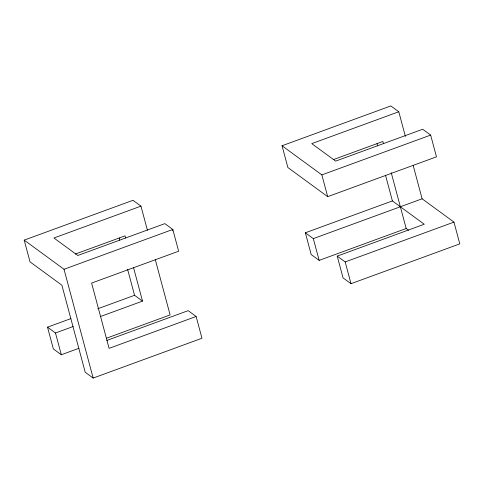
<?xml version="1.0" encoding="UTF-8"?>
<svg xmlns="http://www.w3.org/2000/svg" width="484" height="484" viewBox="0 0 484 484"><rect width="100%" height="100%" fill="white"/><g stroke="black" fill="none" stroke-linecap="round" stroke-linejoin="round"><path stroke-width="0.73" d="M172.619 230.904L172.812 229.458L164.85 223.626L77.815 255.485L53.924 237.995L140.959 206.136L147.414 230.233M106.813 340.44L188.167 310.661L196.135 316.488L201.961 338.249L93.17 378.071L85.208 372.238L61.885 285.203L30.032 261.886L24.2 240.124L132.991 200.303L140.959 206.136M398.792 111.762L311.756 143.615L335.654 161.105L422.683 129.252L430.651 135.084L436.477 156.84L327.686 196.661L287.865 167.512L282.039 145.751L390.83 105.929L398.792 111.762L405.398 136.421M75.365 254.039L125.029 235.859L125.61 238.037M333.198 159.666L382.862 141.485L383.449 143.657M24.2 240.124L64.021 269.279L172.812 229.458L178.644 251.214L91.609 283.073L109.1 348.347L196.135 316.488M282.039 145.751L321.86 174.899L430.651 135.084M78.977 348.286L61.317 354.748L53.349 348.916L47.523 327.16L70.87 318.611M97.762 308.774L134.552 295.3L142.52 301.133L100.769 316.415M408.575 230.269L406.185 228.515L319.15 260.374L311.188 254.542L305.356 232.786L392.391 200.927L424.25 224.249L337.215 256.109L343.041 277.864L351.009 283.697L459.8 243.876L453.968 222.114L422.115 198.797L413.173 165.431M47.523 327.16L55.485 332.992L73.175 326.512M305.356 232.786L313.323 238.618L422.115 198.797M106.528 338.201L170.108 314.927L155.237 259.436M337.215 256.109L345.177 261.935L453.968 222.114M391.223 172.673L406.185 228.515M377.036 143.633L377.623 145.805M385.591 175.547L392.391 200.927M321.86 174.899L327.686 196.661M345.177 261.935L351.009 283.697M313.323 238.618L319.15 260.374M133.578 267.773L142.52 301.133M119.203 238.007L119.784 240.185M127.558 269.195L134.552 295.3M64.021 269.279L93.17 378.071M55.485 332.992L61.317 354.748"/></g></svg>
